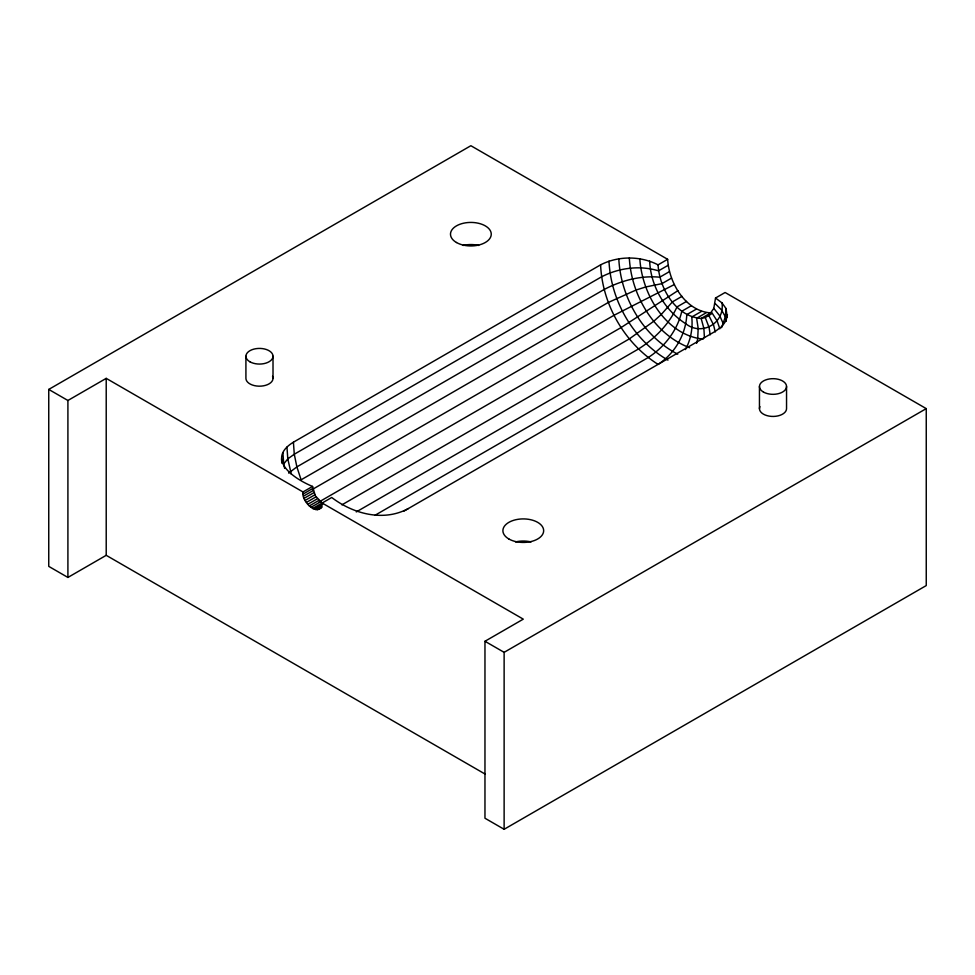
<?xml version="1.0" encoding="UTF-8"?>
<svg xmlns="http://www.w3.org/2000/svg" width="975" height="975" viewBox="0 0 975 975"><rect width="100%" height="100%" fill="white"/><g stroke="black" fill="none" stroke-linecap="round" stroke-linejoin="round"><path stroke-width="1.46" d="M715.272 331.89L713.529 324.846L708.813 315.473L713.797 308.368L715.528 298.021L725.108 292.5L926.25 408.622L926.25 585.573L504.124 829.286L484.965 818.232L484.965 641.27L523.283 619.149L322.14 503.027L315.376 495.873L312.561 486.44C294.048 478.786 265.261 459.444 293.414 442.199L600.6 264.847C618.26 255.743 640.404 255.743 658.064 264.847L667.643 259.313C668.984 282.86 685.218 310.964 710.738 312.938L701.171 318.459C675.638 316.485 659.405 288.393 658.064 264.847M715.528 298.021L721.987 302.884C724.998 323.078 701.805 336.472 685.815 323.773C664.731 310.379 650.691 286.077 649.655 261.117M721.987 302.884L726.046 308.539L725.4 316.802L721.549 327.685M727.228 317.302L726.046 308.539M322.14 503.027C319.581 518.798 300.873 501.832 302.993 491.961L106.214 378.361L67.909 400.481L48.75 389.427L48.75 566.378L67.909 577.444L106.214 555.323L485.123 774.077M727.435 314.608L726.046 320.69L721.987 326.345L715.528 331.207L403.613 511.29M696.601 343.334L697.686 338.934L698.185 328.392L696.625 318.289L706.205 312.756M685.425 349.586C690.836 339.727 692.884 328.161 691.787 316.997L701.366 311.464M284.615 468.366L283.713 463.942L287.808 458.884L294.279 454.228L601.465 276.876C618.772 267.906 639.746 265.054 658.503 270.855L668.082 265.334M288.661 473.107L296.875 466.891L604.061 289.538C621.038 280.617 640.551 275.34 659.795 277.192L669.374 271.659M48.75 389.427L470.876 145.714L667.643 259.313M671.495 278.131L661.915 283.652L645.621 286.991L635.907 290.087L608.29 302.469L301.104 479.822L296.875 466.891L294.279 454.228L293.414 442.199M302.993 491.961L312.561 486.44M303.201 493.996L312.78 488.463M312.134 489.572L614.043 315.266L674.371 284.529M303.639 496.092L313.207 490.559M304.273 498.237L313.852 492.704M305.285 500.346L314.864 494.812M306.455 502.381L316.034 496.848M307.783 504.307L317.35 498.786M677.905 290.66L621.124 327.527L319.215 501.845M309.319 505.928L318.898 500.407M310.915 507.353L320.495 501.82M312.561 508.56L331.719 497.494C353.169 513.874 383.443 522.064 408.342 508.56M682.013 296.339L672.433 301.872L661.403 314.316L653.859 321.189L629.326 338.898L341.92 504.843M314.218 509.255L322.603 504.416M315.815 509.681L321.799 506.232M317.35 509.84L322.14 507.073M318.679 509.438L321.067 508.048M686.546 301.409L676.967 306.942C668.96 324.541 654.627 338.788 638.406 349.038L356.277 511.924M691.385 305.699L681.805 311.232C677.454 330.379 664.499 347.112 648.082 357.618L375.18 515.178M696.382 309.087L686.802 314.62C685.852 334.462 674.773 353.633 658.064 364.382C624.548 343.115 602.258 304.505 600.6 264.847M704.413 337.691L703.901 328.612L701.171 318.459L705.266 317.521L711.25 314.06M484.965 641.27L504.124 652.336L926.25 408.622M703.133 339.154C665.596 335.047 641.842 293.767 639.844 258.777M689.654 347.734C653.908 334.157 631.264 295.193 629.326 257.973M677.747 354.181C643.013 336.29 620.661 297.387 618.808 258.777M667.96 360.128C633.36 340.178 610.801 300.812 609.009 261.117M715.102 303.53L721.439 309.818L725.4 316.802L726.168 321.128M713.797 308.368L719.806 315.912L723.45 324.066M711.689 312.39L717.149 320.97L719.83 328.794M705.266 317.521L709.069 327.417L710.202 334.815M291.281 474.155L287.808 458.884L286.955 447.062M282.896 452.717L283.713 463.942M281.507 458.786L281.824 463.186M786.545 386.502L786.545 408.622A13.54 7.824 0 0 1 771.237 416.374A13.54 7.824 0 0 1 759.915 406.599M759.452 386.502L759.452 408.622M504.124 652.336L504.124 829.286M273.012 356.241L273.012 378.361M245.919 356.241L245.919 378.361A13.54 7.824 0 0 0 261.239 386.112A13.54 7.824 0 0 0 272.549 376.338M106.214 378.361L106.214 555.323M67.909 400.481L67.909 577.444M515.482 541.929A20.377 11.761 0 0 1 531.082 541.929M463.076 245.444A20.377 11.761 0 0 1 478.676 245.444M456.471 242.507A20.377 11.761 0 0 0 490.559 237.23A20.377 11.761 0 0 0 465.599 222.824A20.377 11.761 0 0 0 456.471 242.507M508.877 538.992A20.377 11.761 0 0 0 542.965 533.715A20.377 11.761 0 0 0 518.005 519.309A20.377 11.761 0 0 0 508.877 538.992M763.425 392.035A13.54 7.824 0 0 0 786.082 388.525A13.54 7.824 0 0 0 769.494 378.946A13.54 7.824 0 0 0 763.425 392.035M249.892 361.774A13.54 7.824 0 0 0 272.549 358.264A13.54 7.824 0 0 0 255.962 348.684A13.54 7.824 0 0 0 249.892 361.774"/></g></svg>
